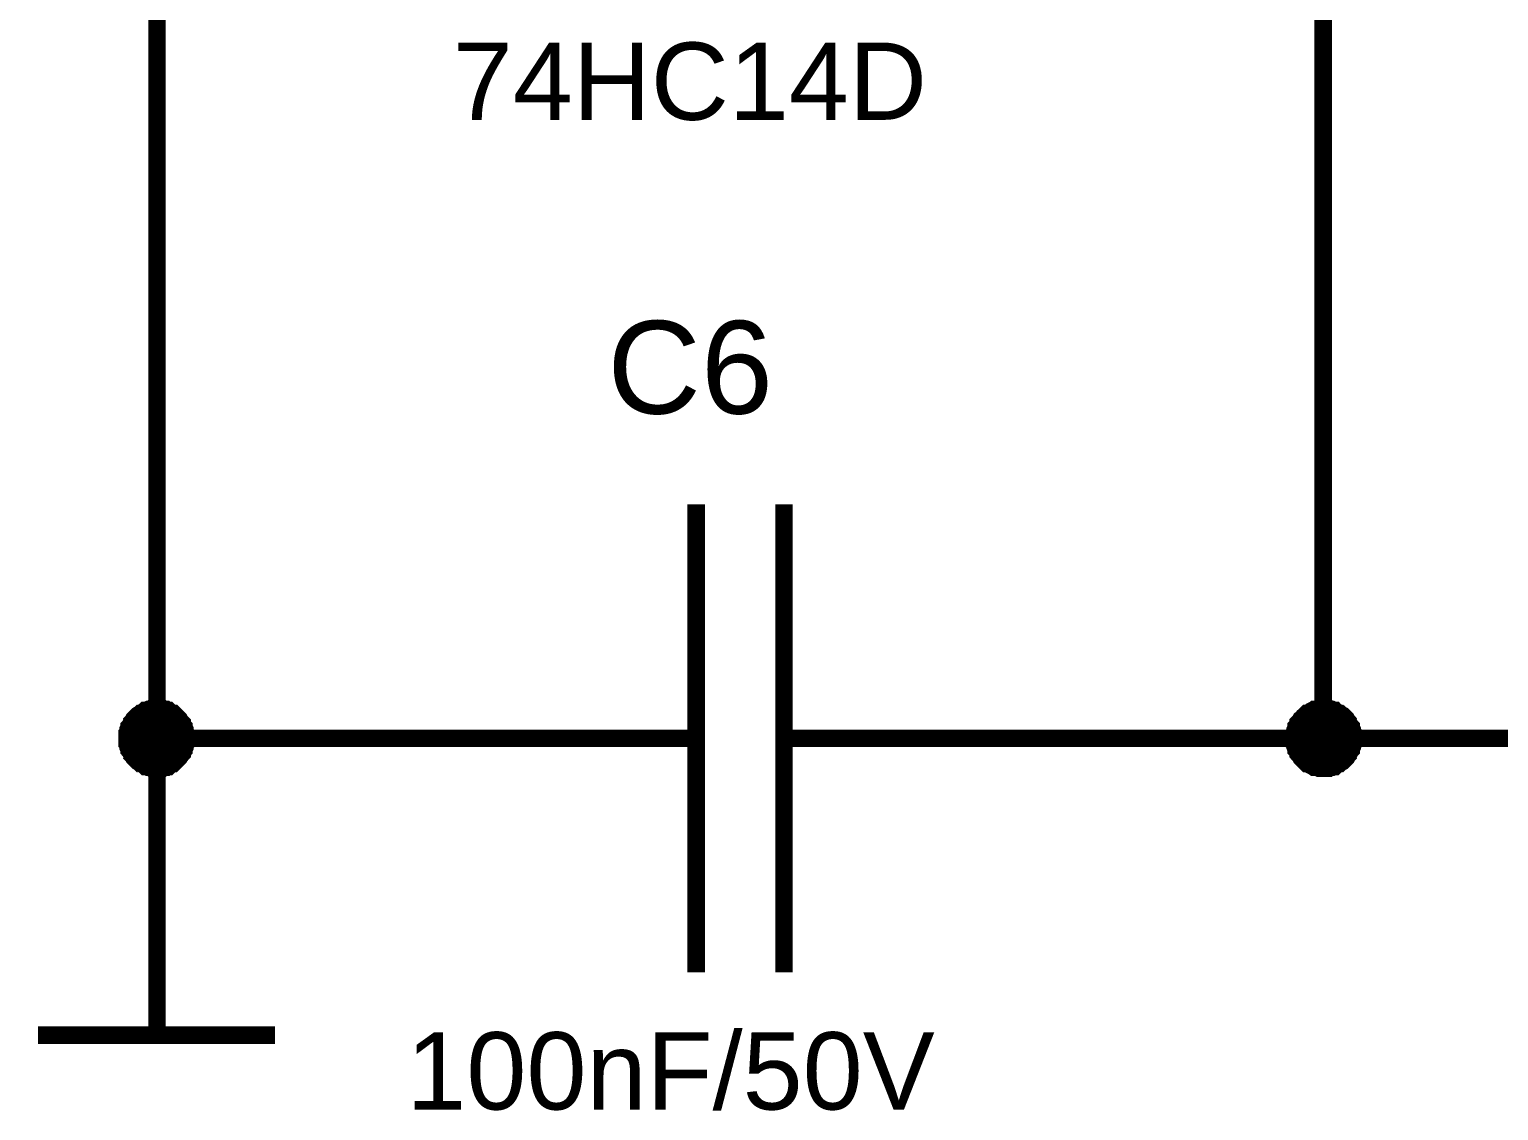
# Model space of a CAD drawing. Header units: millimetres. Extents: x -2024 to 917, y -725 to 13.
# Drawn here: x 527.37 to 552.54, y -665.17 to -646.65 of the extents above; entities that cross this region are included whole.
import ezdxf

# ---------------------------------------------------------------- set-up
doc = ezdxf.new("R2010")
doc.units = ezdxf.units.MM
doc.layers.add('Sheet', color=255, linetype='Continuous')
doc.styles.get("Standard").update_dxf_attribs({"font": 'arial.ttf'})

msp = doc.modelspace()

# ---------------------------------------------------------------- linework, layer by layer
at = {"layer": 'Sheet'}
for points, const_width in [([(532.058, -643.791), (529.559, -643.791), (529.559, -658.793), (535.799, -658.793)], 0.3), ([(547.053, -643.791), (549.536, -643.791), (549.536, -658.793), (543.296, -658.793)], 0.3), ([(538.794, -654.786), (538.794, -662.801)], 0.3), ([(540.3, -654.786), (540.3, -662.801)], 0.3), ([(529.046, -658.793), (529.046, -658.76), (529.046, -658.744), (529.046, -658.711), (529.062, -658.694), (529.062, -658.661), (529.062, -658.644), (529.079, -658.611), (529.079, -658.595), (529.095, -658.578), (529.112, -658.545), (529.128, -658.528), (529.128, -658.512), (529.145, -658.495), (529.162, -658.462), (529.178, -658.446), (529.195, -658.429), (529.211, -658.412), (529.228, -658.396), (529.261, -658.379), (529.277, -658.363), (529.294, -658.363), (529.31, -658.346), (529.344, -658.33), (529.36, -658.313), (529.377, -658.313), (529.41, -658.297), (529.426, -658.297), (529.459, -658.297), (529.476, -658.28), (529.509, -658.28), (529.526, -658.28), (529.559, -658.28)], 0.3), ([(529.046, -658.793), (529.046, -658.76), (529.046, -658.744), (529.046, -658.711), (529.062, -658.694), (529.062, -658.661), (529.062, -658.644), (529.079, -658.611), (529.079, -658.595), (529.095, -658.578), (529.112, -658.545), (529.128, -658.528), (529.128, -658.512), (529.145, -658.495), (529.162, -658.462), (529.178, -658.446), (529.195, -658.429), (529.211, -658.412), (529.228, -658.396), (529.261, -658.379), (529.277, -658.363), (529.294, -658.363), (529.31, -658.346), (529.344, -658.33), (529.36, -658.313), (529.377, -658.313), (529.41, -658.297), (529.426, -658.297), (529.459, -658.297), (529.476, -658.28), (529.509, -658.28), (529.526, -658.28), (529.559, -658.28)], 0.3), ([(529.046, -658.793), (529.046, -658.76), (529.046, -658.744), (529.046, -658.711), (529.062, -658.694), (529.062, -658.661), (529.062, -658.644), (529.079, -658.611), (529.079, -658.595), (529.095, -658.578), (529.112, -658.545), (529.128, -658.528), (529.128, -658.512), (529.145, -658.495), (529.162, -658.462), (529.178, -658.446), (529.195, -658.429), (529.211, -658.412), (529.228, -658.396), (529.261, -658.379), (529.277, -658.363), (529.294, -658.363), (529.31, -658.346), (529.344, -658.33), (529.36, -658.313), (529.377, -658.313), (529.41, -658.297), (529.426, -658.297), (529.459, -658.297), (529.476, -658.28), (529.509, -658.28), (529.526, -658.28), (529.559, -658.28)], 0.3), ([(529.046, -658.793), (529.046, -658.76), (529.046, -658.744), (529.046, -658.711), (529.062, -658.694), (529.062, -658.661), (529.062, -658.644), (529.079, -658.611), (529.079, -658.595), (529.095, -658.578), (529.112, -658.545), (529.128, -658.528), (529.128, -658.512), (529.145, -658.495), (529.162, -658.462), (529.178, -658.446), (529.195, -658.429), (529.211, -658.412), (529.228, -658.396), (529.261, -658.379), (529.277, -658.363), (529.294, -658.363), (529.31, -658.346), (529.344, -658.33), (529.36, -658.313), (529.377, -658.313), (529.41, -658.297), (529.426, -658.297), (529.459, -658.297), (529.476, -658.28), (529.509, -658.28), (529.526, -658.28), (529.559, -658.28)], 0.3), ([(529.046, -658.793), (529.046, -658.76), (529.046, -658.744), (529.046, -658.711), (529.062, -658.694), (529.062, -658.661), (529.062, -658.644), (529.079, -658.611), (529.079, -658.595), (529.095, -658.578), (529.112, -658.545), (529.128, -658.528), (529.128, -658.512), (529.145, -658.495), (529.162, -658.462), (529.178, -658.446), (529.195, -658.429), (529.211, -658.412), (529.228, -658.396), (529.261, -658.379), (529.277, -658.363), (529.294, -658.363), (529.31, -658.346), (529.344, -658.33), (529.36, -658.313), (529.377, -658.313), (529.41, -658.297), (529.426, -658.297), (529.459, -658.297), (529.476, -658.28), (529.509, -658.28), (529.526, -658.28), (529.559, -658.28)], 0.0991), ([(529.046, -658.793), (529.046, -658.76), (529.046, -658.744), (529.046, -658.711), (529.062, -658.694), (529.062, -658.661), (529.062, -658.644), (529.079, -658.611), (529.079, -658.595), (529.095, -658.578), (529.112, -658.545), (529.128, -658.528), (529.128, -658.512), (529.145, -658.495), (529.162, -658.462), (529.178, -658.446), (529.195, -658.429), (529.211, -658.412), (529.228, -658.396), (529.261, -658.379), (529.277, -658.363), (529.294, -658.363), (529.31, -658.346), (529.344, -658.33), (529.36, -658.313), (529.377, -658.313), (529.41, -658.297), (529.426, -658.297), (529.459, -658.297), (529.476, -658.28), (529.509, -658.28), (529.526, -658.28), (529.559, -658.28)], 0.0991), ([(529.046, -658.793), (529.046, -658.76), (529.046, -658.744), (529.046, -658.711), (529.062, -658.694), (529.062, -658.661), (529.062, -658.644), (529.079, -658.611), (529.079, -658.595), (529.095, -658.578), (529.112, -658.545), (529.128, -658.528), (529.128, -658.512), (529.145, -658.495), (529.162, -658.462), (529.178, -658.446), (529.195, -658.429), (529.211, -658.412), (529.228, -658.396), (529.261, -658.379), (529.277, -658.363), (529.294, -658.363), (529.31, -658.346), (529.344, -658.33), (529.36, -658.313), (529.377, -658.313), (529.41, -658.297), (529.426, -658.297), (529.459, -658.297), (529.476, -658.28), (529.509, -658.28), (529.526, -658.28), (529.559, -658.28)], 0.0991), ([(529.046, -658.793), (529.046, -658.76), (529.046, -658.744), (529.046, -658.711), (529.062, -658.694), (529.062, -658.661), (529.062, -658.644), (529.079, -658.611), (529.079, -658.595), (529.095, -658.578), (529.112, -658.545), (529.128, -658.528), (529.128, -658.512), (529.145, -658.495), (529.162, -658.462), (529.178, -658.446), (529.195, -658.429), (529.211, -658.412), (529.228, -658.396), (529.261, -658.379), (529.277, -658.363), (529.294, -658.363), (529.31, -658.346), (529.344, -658.33), (529.36, -658.313), (529.377, -658.313), (529.41, -658.297), (529.426, -658.297), (529.459, -658.297), (529.476, -658.28), (529.509, -658.28), (529.526, -658.28), (529.559, -658.28)], 0.0991), ([(529.559, -658.28), (529.559, -658.28)], 0.3), ([(529.559, -658.28), (529.592, -658.28), (529.608, -658.28), (529.642, -658.28), (529.658, -658.297), (529.691, -658.297), (529.708, -658.297), (529.724, -658.313), (529.757, -658.313), (529.774, -658.33), (529.79, -658.346), (529.824, -658.363), (529.84, -658.363), (529.857, -658.379), (529.873, -658.396), (529.89, -658.412), (529.906, -658.429), (529.923, -658.446), (529.939, -658.462), (529.956, -658.495), (529.973, -658.512), (529.989, -658.528), (529.989, -658.545), (530.006, -658.578), (530.022, -658.595), (530.022, -658.611), (530.039, -658.644), (530.039, -658.661), (530.039, -658.694), (530.055, -658.711), (530.055, -658.744), (530.055, -658.76), (530.055, -658.793)], 0.3), ([(529.559, -658.28), (529.559, -658.28)], 0.3), ([(529.559, -658.28), (529.592, -658.28), (529.608, -658.28), (529.642, -658.28), (529.658, -658.297), (529.691, -658.297), (529.708, -658.297), (529.724, -658.313), (529.757, -658.313), (529.774, -658.33), (529.79, -658.346), (529.824, -658.363), (529.84, -658.363), (529.857, -658.379), (529.873, -658.396), (529.89, -658.412), (529.906, -658.429), (529.923, -658.446), (529.939, -658.462), (529.956, -658.495), (529.973, -658.512), (529.989, -658.528), (529.989, -658.545), (530.006, -658.578), (530.022, -658.595), (530.022, -658.611), (530.039, -658.644), (530.039, -658.661), (530.039, -658.694), (530.055, -658.711), (530.055, -658.744), (530.055, -658.76), (530.055, -658.793)], 0.3), ([(529.559, -658.28), (529.559, -658.28)], 0.3), ([(529.559, -658.28), (529.592, -658.28), (529.608, -658.28), (529.642, -658.28), (529.658, -658.297), (529.691, -658.297), (529.708, -658.297), (529.724, -658.313), (529.757, -658.313), (529.774, -658.33), (529.79, -658.346), (529.824, -658.363), (529.84, -658.363), (529.857, -658.379), (529.873, -658.396), (529.89, -658.412), (529.906, -658.429), (529.923, -658.446), (529.939, -658.462), (529.956, -658.495), (529.973, -658.512), (529.989, -658.528), (529.989, -658.545), (530.006, -658.578), (530.022, -658.595), (530.022, -658.611), (530.039, -658.644), (530.039, -658.661), (530.039, -658.694), (530.055, -658.711), (530.055, -658.744), (530.055, -658.76), (530.055, -658.793)], 0.3), ([(529.559, -658.28), (529.559, -658.28)], 0.3), ([(529.559, -658.28), (529.592, -658.28), (529.608, -658.28), (529.642, -658.28), (529.658, -658.297), (529.691, -658.297), (529.708, -658.297), (529.724, -658.313), (529.757, -658.313), (529.774, -658.33), (529.79, -658.346), (529.824, -658.363), (529.84, -658.363), (529.857, -658.379), (529.873, -658.396), (529.89, -658.412), (529.906, -658.429), (529.923, -658.446), (529.939, -658.462), (529.956, -658.495), (529.973, -658.512), (529.989, -658.528), (529.989, -658.545), (530.006, -658.578), (530.022, -658.595), (530.022, -658.611), (530.039, -658.644), (530.039, -658.661), (530.039, -658.694), (530.055, -658.711), (530.055, -658.744), (530.055, -658.76), (530.055, -658.793)], 0.3), ([(529.559, -658.28), (529.559, -658.28)], 0.0991), ([(529.559, -658.28), (529.592, -658.28), (529.608, -658.28), (529.642, -658.28), (529.658, -658.297), (529.691, -658.297), (529.708, -658.297), (529.724, -658.313), (529.757, -658.313), (529.774, -658.33), (529.79, -658.346), (529.824, -658.363), (529.84, -658.363), (529.857, -658.379), (529.873, -658.396), (529.89, -658.412), (529.906, -658.429), (529.923, -658.446), (529.939, -658.462), (529.956, -658.495), (529.973, -658.512), (529.989, -658.528), (529.989, -658.545), (530.006, -658.578), (530.022, -658.595), (530.022, -658.611), (530.039, -658.644), (530.039, -658.661), (530.039, -658.694), (530.055, -658.711), (530.055, -658.744), (530.055, -658.76), (530.055, -658.793)], 0.0991), ([(529.559, -658.28), (529.559, -658.28)], 0.0991), ([(529.559, -658.28), (529.592, -658.28), (529.608, -658.28), (529.642, -658.28), (529.658, -658.297), (529.691, -658.297), (529.708, -658.297), (529.724, -658.313), (529.757, -658.313), (529.774, -658.33), (529.79, -658.346), (529.824, -658.363), (529.84, -658.363), (529.857, -658.379), (529.873, -658.396), (529.89, -658.412), (529.906, -658.429), (529.923, -658.446), (529.939, -658.462), (529.956, -658.495), (529.973, -658.512), (529.989, -658.528), (529.989, -658.545), (530.006, -658.578), (530.022, -658.595), (530.022, -658.611), (530.039, -658.644), (530.039, -658.661), (530.039, -658.694), (530.055, -658.711), (530.055, -658.744), (530.055, -658.76), (530.055, -658.793)], 0.0991), ([(529.559, -658.28), (529.559, -658.28)], 0.0991), ([(529.559, -658.28), (529.592, -658.28), (529.608, -658.28), (529.642, -658.28), (529.658, -658.297), (529.691, -658.297), (529.708, -658.297), (529.724, -658.313), (529.757, -658.313), (529.774, -658.33), (529.79, -658.346), (529.824, -658.363), (529.84, -658.363), (529.857, -658.379), (529.873, -658.396), (529.89, -658.412), (529.906, -658.429), (529.923, -658.446), (529.939, -658.462), (529.956, -658.495), (529.973, -658.512), (529.989, -658.528), (529.989, -658.545), (530.006, -658.578), (530.022, -658.595), (530.022, -658.611), (530.039, -658.644), (530.039, -658.661), (530.039, -658.694), (530.055, -658.711), (530.055, -658.744), (530.055, -658.76), (530.055, -658.793)], 0.0991), ([(529.559, -658.28), (529.559, -658.28)], 0.0991), ([(529.559, -658.28), (529.592, -658.28), (529.608, -658.28), (529.642, -658.28), (529.658, -658.297), (529.691, -658.297), (529.708, -658.297), (529.724, -658.313), (529.757, -658.313), (529.774, -658.33), (529.79, -658.346), (529.824, -658.363), (529.84, -658.363), (529.857, -658.379), (529.873, -658.396), (529.89, -658.412), (529.906, -658.429), (529.923, -658.446), (529.939, -658.462), (529.956, -658.495), (529.973, -658.512), (529.989, -658.528), (529.989, -658.545), (530.006, -658.578), (530.022, -658.595), (530.022, -658.611), (530.039, -658.644), (530.039, -658.661), (530.039, -658.694), (530.055, -658.711), (530.055, -658.744), (530.055, -658.76), (530.055, -658.793)], 0.0991), ([(549.039, -658.793), (549.039, -658.76), (549.039, -658.744), (549.039, -658.711), (549.056, -658.694), (549.056, -658.661), (549.056, -658.644), (549.072, -658.611), (549.072, -658.595), (549.089, -658.578), (549.106, -658.545), (549.106, -658.528), (549.122, -658.512), (549.139, -658.495), (549.155, -658.462), (549.172, -658.446), (549.188, -658.429), (549.205, -658.412), (549.221, -658.396), (549.238, -658.379), (549.255, -658.363), (549.288, -658.363), (549.304, -658.346), (549.321, -658.33), (549.354, -658.313), (549.37, -658.313), (549.387, -658.297), (549.42, -658.297), (549.437, -658.297), (549.47, -658.28), (549.486, -658.28), (549.519, -658.28), (549.536, -658.28)], 0.3), ([(549.039, -658.793), (549.039, -658.76), (549.039, -658.744), (549.039, -658.711), (549.056, -658.694), (549.056, -658.661), (549.056, -658.644), (549.072, -658.611), (549.072, -658.595), (549.089, -658.578), (549.106, -658.545), (549.106, -658.528), (549.122, -658.512), (549.139, -658.495), (549.155, -658.462), (549.172, -658.446), (549.188, -658.429), (549.205, -658.412), (549.221, -658.396), (549.238, -658.379), (549.255, -658.363), (549.288, -658.363), (549.304, -658.346), (549.321, -658.33), (549.354, -658.313), (549.37, -658.313), (549.387, -658.297), (549.42, -658.297), (549.437, -658.297), (549.47, -658.28), (549.486, -658.28), (549.519, -658.28), (549.536, -658.28)], 0.3), ([(549.039, -658.793), (549.039, -658.76), (549.039, -658.744), (549.039, -658.711), (549.056, -658.694), (549.056, -658.661), (549.056, -658.644), (549.072, -658.611), (549.072, -658.595), (549.089, -658.578), (549.106, -658.545), (549.106, -658.528), (549.122, -658.512), (549.139, -658.495), (549.155, -658.462), (549.172, -658.446), (549.188, -658.429), (549.205, -658.412), (549.221, -658.396), (549.238, -658.379), (549.255, -658.363), (549.288, -658.363), (549.304, -658.346), (549.321, -658.33), (549.354, -658.313), (549.37, -658.313), (549.387, -658.297), (549.42, -658.297), (549.437, -658.297), (549.47, -658.28), (549.486, -658.28), (549.519, -658.28), (549.536, -658.28)], 0.3), ([(549.039, -658.793), (549.039, -658.76), (549.039, -658.744), (549.039, -658.711), (549.056, -658.694), (549.056, -658.661), (549.056, -658.644), (549.072, -658.611), (549.072, -658.595), (549.089, -658.578), (549.106, -658.545), (549.106, -658.528), (549.122, -658.512), (549.139, -658.495), (549.155, -658.462), (549.172, -658.446), (549.188, -658.429), (549.205, -658.412), (549.221, -658.396), (549.238, -658.379), (549.255, -658.363), (549.288, -658.363), (549.304, -658.346), (549.321, -658.33), (549.354, -658.313), (549.37, -658.313), (549.387, -658.297), (549.42, -658.297), (549.437, -658.297), (549.47, -658.28), (549.486, -658.28), (549.519, -658.28), (549.536, -658.28)], 0.3), ([(549.039, -658.793), (549.039, -658.76), (549.039, -658.744), (549.039, -658.711), (549.056, -658.694), (549.056, -658.661), (549.056, -658.644), (549.072, -658.611), (549.072, -658.595), (549.089, -658.578), (549.106, -658.545), (549.106, -658.528), (549.122, -658.512), (549.139, -658.495), (549.155, -658.462), (549.172, -658.446), (549.188, -658.429), (549.205, -658.412), (549.221, -658.396), (549.238, -658.379), (549.255, -658.363), (549.288, -658.363), (549.304, -658.346), (549.321, -658.33), (549.354, -658.313), (549.37, -658.313), (549.387, -658.297), (549.42, -658.297), (549.437, -658.297), (549.47, -658.28), (549.486, -658.28), (549.519, -658.28), (549.536, -658.28)], 0.0991), ([(549.039, -658.793), (549.039, -658.76), (549.039, -658.744), (549.039, -658.711), (549.056, -658.694), (549.056, -658.661), (549.056, -658.644), (549.072, -658.611), (549.072, -658.595), (549.089, -658.578), (549.106, -658.545), (549.106, -658.528), (549.122, -658.512), (549.139, -658.495), (549.155, -658.462), (549.172, -658.446), (549.188, -658.429), (549.205, -658.412), (549.221, -658.396), (549.238, -658.379), (549.255, -658.363), (549.288, -658.363), (549.304, -658.346), (549.321, -658.33), (549.354, -658.313), (549.37, -658.313), (549.387, -658.297), (549.42, -658.297), (549.437, -658.297), (549.47, -658.28), (549.486, -658.28), (549.519, -658.28), (549.536, -658.28)], 0.0991), ([(549.039, -658.793), (549.039, -658.76), (549.039, -658.744), (549.039, -658.711), (549.056, -658.694), (549.056, -658.661), (549.056, -658.644), (549.072, -658.611), (549.072, -658.595), (549.089, -658.578), (549.106, -658.545), (549.106, -658.528), (549.122, -658.512), (549.139, -658.495), (549.155, -658.462), (549.172, -658.446), (549.188, -658.429), (549.205, -658.412), (549.221, -658.396), (549.238, -658.379), (549.255, -658.363), (549.288, -658.363), (549.304, -658.346), (549.321, -658.33), (549.354, -658.313), (549.37, -658.313), (549.387, -658.297), (549.42, -658.297), (549.437, -658.297), (549.47, -658.28), (549.486, -658.28), (549.519, -658.28), (549.536, -658.28)], 0.0991), ([(549.039, -658.793), (549.039, -658.76), (549.039, -658.744), (549.039, -658.711), (549.056, -658.694), (549.056, -658.661), (549.056, -658.644), (549.072, -658.611), (549.072, -658.595), (549.089, -658.578), (549.106, -658.545), (549.106, -658.528), (549.122, -658.512), (549.139, -658.495), (549.155, -658.462), (549.172, -658.446), (549.188, -658.429), (549.205, -658.412), (549.221, -658.396), (549.238, -658.379), (549.255, -658.363), (549.288, -658.363), (549.304, -658.346), (549.321, -658.33), (549.354, -658.313), (549.37, -658.313), (549.387, -658.297), (549.42, -658.297), (549.437, -658.297), (549.47, -658.28), (549.486, -658.28), (549.519, -658.28), (549.536, -658.28)], 0.0991), ([(549.536, -658.28), (549.536, -658.28)], 0.3), ([(549.536, -658.28), (549.569, -658.28), (549.586, -658.28), (549.619, -658.28), (549.635, -658.297), (549.668, -658.297), (549.685, -658.297), (549.718, -658.313), (549.735, -658.313), (549.751, -658.33), (549.784, -658.346), (549.801, -658.363), (549.817, -658.363), (549.834, -658.379), (549.867, -658.396), (549.883, -658.412), (549.9, -658.429), (549.917, -658.446), (549.933, -658.462), (549.95, -658.495), (549.966, -658.512), (549.966, -658.528), (549.983, -658.545), (549.999, -658.578), (550.016, -658.595), (550.016, -658.611), (550.032, -658.644), (550.032, -658.661), (550.032, -658.694), (550.049, -658.711), (550.049, -658.744), (550.049, -658.76), (550.049, -658.793)], 0.3), ([(549.536, -658.28), (549.536, -658.28)], 0.3), ([(549.536, -658.28), (549.569, -658.28), (549.586, -658.28), (549.619, -658.28), (549.635, -658.297), (549.668, -658.297), (549.685, -658.297), (549.718, -658.313), (549.735, -658.313), (549.751, -658.33), (549.784, -658.346), (549.801, -658.363), (549.817, -658.363), (549.834, -658.379), (549.867, -658.396), (549.883, -658.412), (549.9, -658.429), (549.917, -658.446), (549.933, -658.462), (549.95, -658.495), (549.966, -658.512), (549.966, -658.528), (549.983, -658.545), (549.999, -658.578), (550.016, -658.595), (550.016, -658.611), (550.032, -658.644), (550.032, -658.661), (550.032, -658.694), (550.049, -658.711), (550.049, -658.744), (550.049, -658.76), (550.049, -658.793)], 0.3), ([(549.536, -658.28), (549.536, -658.28)], 0.3), ([(549.536, -658.28), (549.569, -658.28), (549.586, -658.28), (549.619, -658.28), (549.635, -658.297), (549.668, -658.297), (549.685, -658.297), (549.718, -658.313), (549.735, -658.313), (549.751, -658.33), (549.784, -658.346), (549.801, -658.363), (549.817, -658.363), (549.834, -658.379), (549.867, -658.396), (549.883, -658.412), (549.9, -658.429), (549.917, -658.446), (549.933, -658.462), (549.95, -658.495), (549.966, -658.512), (549.966, -658.528), (549.983, -658.545), (549.999, -658.578), (550.016, -658.595), (550.016, -658.611), (550.032, -658.644), (550.032, -658.661), (550.032, -658.694), (550.049, -658.711), (550.049, -658.744), (550.049, -658.76), (550.049, -658.793)], 0.3), ([(549.536, -658.28), (549.536, -658.28)], 0.3), ([(549.536, -658.28), (549.569, -658.28), (549.586, -658.28), (549.619, -658.28), (549.635, -658.297), (549.668, -658.297), (549.685, -658.297), (549.718, -658.313), (549.735, -658.313), (549.751, -658.33), (549.784, -658.346), (549.801, -658.363), (549.817, -658.363), (549.834, -658.379), (549.867, -658.396), (549.883, -658.412), (549.9, -658.429), (549.917, -658.446), (549.933, -658.462), (549.95, -658.495), (549.966, -658.512), (549.966, -658.528), (549.983, -658.545), (549.999, -658.578), (550.016, -658.595), (550.016, -658.611), (550.032, -658.644), (550.032, -658.661), (550.032, -658.694), (550.049, -658.711), (550.049, -658.744), (550.049, -658.76), (550.049, -658.793)], 0.3), ([(549.536, -658.28), (549.536, -658.28)], 0.0991), ([(549.536, -658.28), (549.569, -658.28), (549.586, -658.28), (549.619, -658.28), (549.635, -658.297), (549.668, -658.297), (549.685, -658.297), (549.718, -658.313), (549.735, -658.313), (549.751, -658.33), (549.784, -658.346), (549.801, -658.363), (549.817, -658.363), (549.834, -658.379), (549.867, -658.396), (549.883, -658.412), (549.9, -658.429), (549.917, -658.446), (549.933, -658.462), (549.95, -658.495), (549.966, -658.512), (549.966, -658.528), (549.983, -658.545), (549.999, -658.578), (550.016, -658.595), (550.016, -658.611), (550.032, -658.644), (550.032, -658.661), (550.032, -658.694), (550.049, -658.711), (550.049, -658.744), (550.049, -658.76), (550.049, -658.793)], 0.0991), ([(549.536, -658.28), (549.536, -658.28)], 0.0991), ([(549.536, -658.28), (549.569, -658.28), (549.586, -658.28), (549.619, -658.28), (549.635, -658.297), (549.668, -658.297), (549.685, -658.297), (549.718, -658.313), (549.735, -658.313), (549.751, -658.33), (549.784, -658.346), (549.801, -658.363), (549.817, -658.363), (549.834, -658.379), (549.867, -658.396), (549.883, -658.412), (549.9, -658.429), (549.917, -658.446), (549.933, -658.462), (549.95, -658.495), (549.966, -658.512), (549.966, -658.528), (549.983, -658.545), (549.999, -658.578), (550.016, -658.595), (550.016, -658.611), (550.032, -658.644), (550.032, -658.661), (550.032, -658.694), (550.049, -658.711), (550.049, -658.744), (550.049, -658.76), (550.049, -658.793)], 0.0991), ([(549.536, -658.28), (549.536, -658.28)], 0.0991), ([(549.536, -658.28), (549.569, -658.28), (549.586, -658.28), (549.619, -658.28), (549.635, -658.297), (549.668, -658.297), (549.685, -658.297), (549.718, -658.313), (549.735, -658.313), (549.751, -658.33), (549.784, -658.346), (549.801, -658.363), (549.817, -658.363), (549.834, -658.379), (549.867, -658.396), (549.883, -658.412), (549.9, -658.429), (549.917, -658.446), (549.933, -658.462), (549.95, -658.495), (549.966, -658.512), (549.966, -658.528), (549.983, -658.545), (549.999, -658.578), (550.016, -658.595), (550.016, -658.611), (550.032, -658.644), (550.032, -658.661), (550.032, -658.694), (550.049, -658.711), (550.049, -658.744), (550.049, -658.76), (550.049, -658.793)], 0.0991), ([(549.536, -658.28), (549.536, -658.28)], 0.0991), ([(549.536, -658.28), (549.569, -658.28), (549.586, -658.28), (549.619, -658.28), (549.635, -658.297), (549.668, -658.297), (549.685, -658.297), (549.718, -658.313), (549.735, -658.313), (549.751, -658.33), (549.784, -658.346), (549.801, -658.363), (549.817, -658.363), (549.834, -658.379), (549.867, -658.396), (549.883, -658.412), (549.9, -658.429), (549.917, -658.446), (549.933, -658.462), (549.95, -658.495), (549.966, -658.512), (549.966, -658.528), (549.983, -658.545), (549.999, -658.578), (550.016, -658.595), (550.016, -658.611), (550.032, -658.644), (550.032, -658.661), (550.032, -658.694), (550.049, -658.711), (550.049, -658.744), (550.049, -658.76), (550.049, -658.793)], 0.0991), ([(529.559, -659.307), (529.526, -659.307), (529.509, -659.307), (529.476, -659.307), (529.459, -659.29), (529.426, -659.29), (529.41, -659.29), (529.377, -659.274), (529.36, -659.274), (529.344, -659.257), (529.31, -659.24), (529.294, -659.224), (529.277, -659.224), (529.261, -659.207), (529.228, -659.191), (529.211, -659.174), (529.195, -659.158), (529.178, -659.141), (529.162, -659.125), (529.145, -659.091), (529.128, -659.075), (529.128, -659.058), (529.112, -659.042), (529.095, -659.009), (529.079, -658.992), (529.079, -658.975), (529.062, -658.942), (529.062, -658.926), (529.062, -658.893), (529.046, -658.876), (529.046, -658.843), (529.046, -658.826), (529.046, -658.793)], 0.3), ([(529.046, -658.793), (529.046, -658.793)], 0.3), ([(529.559, -659.307), (529.526, -659.307), (529.509, -659.307), (529.476, -659.307), (529.459, -659.29), (529.426, -659.29), (529.41, -659.29), (529.377, -659.274), (529.36, -659.274), (529.344, -659.257), (529.31, -659.24), (529.294, -659.224), (529.277, -659.224), (529.261, -659.207), (529.228, -659.191), (529.211, -659.174), (529.195, -659.158), (529.178, -659.141), (529.162, -659.125), (529.145, -659.091), (529.128, -659.075), (529.128, -659.058), (529.112, -659.042), (529.095, -659.009), (529.079, -658.992), (529.079, -658.975), (529.062, -658.942), (529.062, -658.926), (529.062, -658.893), (529.046, -658.876), (529.046, -658.843), (529.046, -658.826), (529.046, -658.793)], 0.3), ([(529.046, -658.793), (529.046, -658.793)], 0.3), ([(529.559, -659.307), (529.526, -659.307), (529.509, -659.307), (529.476, -659.307), (529.459, -659.29), (529.426, -659.29), (529.41, -659.29), (529.377, -659.274), (529.36, -659.274), (529.344, -659.257), (529.31, -659.24), (529.294, -659.224), (529.277, -659.224), (529.261, -659.207), (529.228, -659.191), (529.211, -659.174), (529.195, -659.158), (529.178, -659.141), (529.162, -659.125), (529.145, -659.091), (529.128, -659.075), (529.128, -659.058), (529.112, -659.042), (529.095, -659.009), (529.079, -658.992), (529.079, -658.975), (529.062, -658.942), (529.062, -658.926), (529.062, -658.893), (529.046, -658.876), (529.046, -658.843), (529.046, -658.826), (529.046, -658.793)], 0.3), ([(529.046, -658.793), (529.046, -658.793)], 0.3), ([(529.559, -659.307), (529.526, -659.307), (529.509, -659.307), (529.476, -659.307), (529.459, -659.29), (529.426, -659.29), (529.41, -659.29), (529.377, -659.274), (529.36, -659.274), (529.344, -659.257), (529.31, -659.24), (529.294, -659.224), (529.277, -659.224), (529.261, -659.207), (529.228, -659.191), (529.211, -659.174), (529.195, -659.158), (529.178, -659.141), (529.162, -659.125), (529.145, -659.091), (529.128, -659.075), (529.128, -659.058), (529.112, -659.042), (529.095, -659.009), (529.079, -658.992), (529.079, -658.975), (529.062, -658.942), (529.062, -658.926), (529.062, -658.893), (529.046, -658.876), (529.046, -658.843), (529.046, -658.826), (529.046, -658.793)], 0.3), ([(529.046, -658.793), (529.046, -658.793)], 0.3), ([(529.559, -659.307), (529.526, -659.307), (529.509, -659.307), (529.476, -659.307), (529.459, -659.29), (529.426, -659.29), (529.41, -659.29), (529.377, -659.274), (529.36, -659.274), (529.344, -659.257), (529.31, -659.24), (529.294, -659.224), (529.277, -659.224), (529.261, -659.207), (529.228, -659.191), (529.211, -659.174), (529.195, -659.158), (529.178, -659.141), (529.162, -659.125), (529.145, -659.091), (529.128, -659.075), (529.128, -659.058), (529.112, -659.042), (529.095, -659.009), (529.079, -658.992), (529.079, -658.975), (529.062, -658.942), (529.062, -658.926), (529.062, -658.893), (529.046, -658.876), (529.046, -658.843), (529.046, -658.826), (529.046, -658.793)], 0.0991), ([(529.046, -658.793), (529.046, -658.793)], 0.0991), ([(529.559, -659.307), (529.526, -659.307), (529.509, -659.307), (529.476, -659.307), (529.459, -659.29), (529.426, -659.29), (529.41, -659.29), (529.377, -659.274), (529.36, -659.274), (529.344, -659.257), (529.31, -659.24), (529.294, -659.224), (529.277, -659.224), (529.261, -659.207), (529.228, -659.191), (529.211, -659.174), (529.195, -659.158), (529.178, -659.141), (529.162, -659.125), (529.145, -659.091), (529.128, -659.075), (529.128, -659.058), (529.112, -659.042), (529.095, -659.009), (529.079, -658.992), (529.079, -658.975), (529.062, -658.942), (529.062, -658.926), (529.062, -658.893), (529.046, -658.876), (529.046, -658.843), (529.046, -658.826), (529.046, -658.793)], 0.0991), ([(529.046, -658.793), (529.046, -658.793)], 0.0991), ([(529.559, -659.307), (529.526, -659.307), (529.509, -659.307), (529.476, -659.307), (529.459, -659.29), (529.426, -659.29), (529.41, -659.29), (529.377, -659.274), (529.36, -659.274), (529.344, -659.257), (529.31, -659.24), (529.294, -659.224), (529.277, -659.224), (529.261, -659.207), (529.228, -659.191), (529.211, -659.174), (529.195, -659.158), (529.178, -659.141), (529.162, -659.125), (529.145, -659.091), (529.128, -659.075), (529.128, -659.058), (529.112, -659.042), (529.095, -659.009), (529.079, -658.992), (529.079, -658.975), (529.062, -658.942), (529.062, -658.926), (529.062, -658.893), (529.046, -658.876), (529.046, -658.843), (529.046, -658.826), (529.046, -658.793)], 0.0991), ([(529.046, -658.793), (529.046, -658.793)], 0.0991), ([(529.559, -659.307), (529.526, -659.307), (529.509, -659.307), (529.476, -659.307), (529.459, -659.29), (529.426, -659.29), (529.41, -659.29), (529.377, -659.274), (529.36, -659.274), (529.344, -659.257), (529.31, -659.24), (529.294, -659.224), (529.277, -659.224), (529.261, -659.207), (529.228, -659.191), (529.211, -659.174), (529.195, -659.158), (529.178, -659.141), (529.162, -659.125), (529.145, -659.091), (529.128, -659.075), (529.128, -659.058), (529.112, -659.042), (529.095, -659.009), (529.079, -658.992), (529.079, -658.975), (529.062, -658.942), (529.062, -658.926), (529.062, -658.893), (529.046, -658.876), (529.046, -658.843), (529.046, -658.826), (529.046, -658.793)], 0.0991), ([(529.046, -658.793), (529.046, -658.793)], 0.0991), ([(529.559, -658.793), (529.559, -663.877)], 0.3), ([(530.055, -658.793), (530.055, -658.826), (530.055, -658.843), (530.055, -658.876), (530.039, -658.893), (530.039, -658.926), (530.039, -658.942), (530.022, -658.975), (530.022, -658.992), (530.006, -659.009), (529.989, -659.042), (529.989, -659.058), (529.973, -659.075), (529.956, -659.091), (529.939, -659.125), (529.923, -659.141), (529.906, -659.158), (529.89, -659.174), (529.873, -659.191), (529.857, -659.207), (529.84, -659.224), (529.824, -659.224), (529.79, -659.24), (529.774, -659.257), (529.757, -659.274), (529.724, -659.274), (529.708, -659.29), (529.691, -659.29), (529.658, -659.29), (529.642, -659.307), (529.608, -659.307), (529.592, -659.307), (529.559, -659.307)], 0.3), ([(530.055, -658.793), (530.055, -658.826), (530.055, -658.843), (530.055, -658.876), (530.039, -658.893), (530.039, -658.926), (530.039, -658.942), (530.022, -658.975), (530.022, -658.992), (530.006, -659.009), (529.989, -659.042), (529.989, -659.058), (529.973, -659.075), (529.956, -659.091), (529.939, -659.125), (529.923, -659.141), (529.906, -659.158), (529.89, -659.174), (529.873, -659.191), (529.857, -659.207), (529.84, -659.224), (529.824, -659.224), (529.79, -659.24), (529.774, -659.257), (529.757, -659.274), (529.724, -659.274), (529.708, -659.29), (529.691, -659.29), (529.658, -659.29), (529.642, -659.307), (529.608, -659.307), (529.592, -659.307), (529.559, -659.307)], 0.3), ([(530.055, -658.793), (530.055, -658.826), (530.055, -658.843), (530.055, -658.876), (530.039, -658.893), (530.039, -658.926), (530.039, -658.942), (530.022, -658.975), (530.022, -658.992), (530.006, -659.009), (529.989, -659.042), (529.989, -659.058), (529.973, -659.075), (529.956, -659.091), (529.939, -659.125), (529.923, -659.141), (529.906, -659.158), (529.89, -659.174), (529.873, -659.191), (529.857, -659.207), (529.84, -659.224), (529.824, -659.224), (529.79, -659.24), (529.774, -659.257), (529.757, -659.274), (529.724, -659.274), (529.708, -659.29), (529.691, -659.29), (529.658, -659.29), (529.642, -659.307), (529.608, -659.307), (529.592, -659.307), (529.559, -659.307)], 0.3), ([(530.055, -658.793), (530.055, -658.826), (530.055, -658.843), (530.055, -658.876), (530.039, -658.893), (530.039, -658.926), (530.039, -658.942), (530.022, -658.975), (530.022, -658.992), (530.006, -659.009), (529.989, -659.042), (529.989, -659.058), (529.973, -659.075), (529.956, -659.091), (529.939, -659.125), (529.923, -659.141), (529.906, -659.158), (529.89, -659.174), (529.873, -659.191), (529.857, -659.207), (529.84, -659.224), (529.824, -659.224), (529.79, -659.24), (529.774, -659.257), (529.757, -659.274), (529.724, -659.274), (529.708, -659.29), (529.691, -659.29), (529.658, -659.29), (529.642, -659.307), (529.608, -659.307), (529.592, -659.307), (529.559, -659.307)], 0.3), ([(530.055, -658.793), (530.055, -658.826), (530.055, -658.843), (530.055, -658.876), (530.039, -658.893), (530.039, -658.926), (530.039, -658.942), (530.022, -658.975), (530.022, -658.992), (530.006, -659.009), (529.989, -659.042), (529.989, -659.058), (529.973, -659.075), (529.956, -659.091), (529.939, -659.125), (529.923, -659.141), (529.906, -659.158), (529.89, -659.174), (529.873, -659.191), (529.857, -659.207), (529.84, -659.224), (529.824, -659.224), (529.79, -659.24), (529.774, -659.257), (529.757, -659.274), (529.724, -659.274), (529.708, -659.29), (529.691, -659.29), (529.658, -659.29), (529.642, -659.307), (529.608, -659.307), (529.592, -659.307), (529.559, -659.307)], 0.0991), ([(530.055, -658.793), (530.055, -658.826), (530.055, -658.843), (530.055, -658.876), (530.039, -658.893), (530.039, -658.926), (530.039, -658.942), (530.022, -658.975), (530.022, -658.992), (530.006, -659.009), (529.989, -659.042), (529.989, -659.058), (529.973, -659.075), (529.956, -659.091), (529.939, -659.125), (529.923, -659.141), (529.906, -659.158), (529.89, -659.174), (529.873, -659.191), (529.857, -659.207), (529.84, -659.224), (529.824, -659.224), (529.79, -659.24), (529.774, -659.257), (529.757, -659.274), (529.724, -659.274), (529.708, -659.29), (529.691, -659.29), (529.658, -659.29), (529.642, -659.307), (529.608, -659.307), (529.592, -659.307), (529.559, -659.307)], 0.0991), ([(530.055, -658.793), (530.055, -658.826), (530.055, -658.843), (530.055, -658.876), (530.039, -658.893), (530.039, -658.926), (530.039, -658.942), (530.022, -658.975), (530.022, -658.992), (530.006, -659.009), (529.989, -659.042), (529.989, -659.058), (529.973, -659.075), (529.956, -659.091), (529.939, -659.125), (529.923, -659.141), (529.906, -659.158), (529.89, -659.174), (529.873, -659.191), (529.857, -659.207), (529.84, -659.224), (529.824, -659.224), (529.79, -659.24), (529.774, -659.257), (529.757, -659.274), (529.724, -659.274), (529.708, -659.29), (529.691, -659.29), (529.658, -659.29), (529.642, -659.307), (529.608, -659.307), (529.592, -659.307), (529.559, -659.307)], 0.0991), ([(530.055, -658.793), (530.055, -658.826), (530.055, -658.843), (530.055, -658.876), (530.039, -658.893), (530.039, -658.926), (530.039, -658.942), (530.022, -658.975), (530.022, -658.992), (530.006, -659.009), (529.989, -659.042), (529.989, -659.058), (529.973, -659.075), (529.956, -659.091), (529.939, -659.125), (529.923, -659.141), (529.906, -659.158), (529.89, -659.174), (529.873, -659.191), (529.857, -659.207), (529.84, -659.224), (529.824, -659.224), (529.79, -659.24), (529.774, -659.257), (529.757, -659.274), (529.724, -659.274), (529.708, -659.29), (529.691, -659.29), (529.658, -659.29), (529.642, -659.307), (529.608, -659.307), (529.592, -659.307), (529.559, -659.307)], 0.0991), ([(530.055, -658.793), (530.055, -658.793), (530.055, -658.793), (530.055, -658.793), (530.055, -658.793), (530.055, -658.793), (530.055, -658.793), (530.055, -658.793), (530.055, -658.793), (530.055, -658.793), (530.055, -658.793), (530.055, -658.793), (530.055, -658.793), (530.055, -658.793), (530.055, -658.793), (530.055, -658.793), (530.055, -658.793), (530.055, -658.793), (530.055, -658.793), (530.055, -658.793), (530.055, -658.793), (530.055, -658.793), (530.055, -658.793), (530.055, -658.793), (530.055, -658.793), (530.055, -658.793), (530.055, -658.793), (530.055, -658.793), (530.055, -658.793), (530.055, -658.793), (530.055, -658.793), (530.055, -658.793), (530.055, -658.793)], 0.3), ([(530.055, -658.793), (530.055, -658.793)], 0.3), ([(530.055, -658.793), (530.055, -658.793), (530.055, -658.793), (530.055, -658.793), (530.055, -658.793), (530.055, -658.793), (530.055, -658.793), (530.055, -658.793), (530.055, -658.793), (530.055, -658.793), (530.055, -658.793), (530.055, -658.793), (530.055, -658.793), (530.055, -658.793), (530.055, -658.793), (530.055, -658.793), (530.055, -658.793), (530.055, -658.793), (530.055, -658.793), (530.055, -658.793), (530.055, -658.793), (530.055, -658.793), (530.055, -658.793), (530.055, -658.793), (530.055, -658.793), (530.055, -658.793), (530.055, -658.793), (530.055, -658.793), (530.055, -658.793), (530.055, -658.793), (530.055, -658.793), (530.055, -658.793), (530.055, -658.793)], 0.3), ([(530.055, -658.793), (530.055, -658.793)], 0.3), ([(530.055, -658.793), (530.055, -658.793), (530.055, -658.793), (530.055, -658.793), (530.055, -658.793), (530.055, -658.793), (530.055, -658.793), (530.055, -658.793), (530.055, -658.793), (530.055, -658.793), (530.055, -658.793), (530.055, -658.793), (530.055, -658.793), (530.055, -658.793), (530.055, -658.793), (530.055, -658.793), (530.055, -658.793), (530.055, -658.793), (530.055, -658.793), (530.055, -658.793), (530.055, -658.793), (530.055, -658.793), (530.055, -658.793), (530.055, -658.793), (530.055, -658.793), (530.055, -658.793), (530.055, -658.793), (530.055, -658.793), (530.055, -658.793), (530.055, -658.793), (530.055, -658.793), (530.055, -658.793), (530.055, -658.793)], 0.3), ([(530.055, -658.793), (530.055, -658.793)], 0.3), ([(530.055, -658.793), (530.055, -658.793), (530.055, -658.793), (530.055, -658.793), (530.055, -658.793), (530.055, -658.793), (530.055, -658.793), (530.055, -658.793), (530.055, -658.793), (530.055, -658.793), (530.055, -658.793), (530.055, -658.793), (530.055, -658.793), (530.055, -658.793), (530.055, -658.793), (530.055, -658.793), (530.055, -658.793), (530.055, -658.793), (530.055, -658.793), (530.055, -658.793), (530.055, -658.793), (530.055, -658.793), (530.055, -658.793), (530.055, -658.793), (530.055, -658.793), (530.055, -658.793), (530.055, -658.793), (530.055, -658.793), (530.055, -658.793), (530.055, -658.793), (530.055, -658.793), (530.055, -658.793), (530.055, -658.793)], 0.3), ([(530.055, -658.793), (530.055, -658.793)], 0.3), ([(530.055, -658.793), (530.055, -658.793), (530.055, -658.793), (530.055, -658.793), (530.055, -658.793), (530.055, -658.793), (530.055, -658.793), (530.055, -658.793), (530.055, -658.793), (530.055, -658.793), (530.055, -658.793), (530.055, -658.793), (530.055, -658.793), (530.055, -658.793), (530.055, -658.793), (530.055, -658.793), (530.055, -658.793), (530.055, -658.793), (530.055, -658.793), (530.055, -658.793), (530.055, -658.793), (530.055, -658.793), (530.055, -658.793), (530.055, -658.793), (530.055, -658.793), (530.055, -658.793), (530.055, -658.793), (530.055, -658.793), (530.055, -658.793), (530.055, -658.793), (530.055, -658.793), (530.055, -658.793), (530.055, -658.793)], 0.0991), ([(530.055, -658.793), (530.055, -658.793)], 0.0991), ([(530.055, -658.793), (530.055, -658.793), (530.055, -658.793), (530.055, -658.793), (530.055, -658.793), (530.055, -658.793), (530.055, -658.793), (530.055, -658.793), (530.055, -658.793), (530.055, -658.793), (530.055, -658.793), (530.055, -658.793), (530.055, -658.793), (530.055, -658.793), (530.055, -658.793), (530.055, -658.793), (530.055, -658.793), (530.055, -658.793), (530.055, -658.793), (530.055, -658.793), (530.055, -658.793), (530.055, -658.793), (530.055, -658.793), (530.055, -658.793), (530.055, -658.793), (530.055, -658.793), (530.055, -658.793), (530.055, -658.793), (530.055, -658.793), (530.055, -658.793), (530.055, -658.793), (530.055, -658.793), (530.055, -658.793)], 0.0991), ([(530.055, -658.793), (530.055, -658.793)], 0.0991), ([(530.055, -658.793), (530.055, -658.793), (530.055, -658.793), (530.055, -658.793), (530.055, -658.793), (530.055, -658.793), (530.055, -658.793), (530.055, -658.793), (530.055, -658.793), (530.055, -658.793), (530.055, -658.793), (530.055, -658.793), (530.055, -658.793), (530.055, -658.793), (530.055, -658.793), (530.055, -658.793), (530.055, -658.793), (530.055, -658.793), (530.055, -658.793), (530.055, -658.793), (530.055, -658.793), (530.055, -658.793), (530.055, -658.793), (530.055, -658.793), (530.055, -658.793), (530.055, -658.793), (530.055, -658.793), (530.055, -658.793), (530.055, -658.793), (530.055, -658.793), (530.055, -658.793), (530.055, -658.793), (530.055, -658.793)], 0.0991), ([(530.055, -658.793), (530.055, -658.793)], 0.0991), ([(530.055, -658.793), (530.055, -658.793), (530.055, -658.793), (530.055, -658.793), (530.055, -658.793), (530.055, -658.793), (530.055, -658.793), (530.055, -658.793), (530.055, -658.793), (530.055, -658.793), (530.055, -658.793), (530.055, -658.793), (530.055, -658.793), (530.055, -658.793), (530.055, -658.793), (530.055, -658.793), (530.055, -658.793), (530.055, -658.793), (530.055, -658.793), (530.055, -658.793), (530.055, -658.793), (530.055, -658.793), (530.055, -658.793), (530.055, -658.793), (530.055, -658.793), (530.055, -658.793), (530.055, -658.793), (530.055, -658.793), (530.055, -658.793), (530.055, -658.793), (530.055, -658.793), (530.055, -658.793), (530.055, -658.793)], 0.0991), ([(530.055, -658.793), (530.055, -658.793)], 0.0991), ([(538.794, -658.793), (535.799, -658.793)], 0.3), ([(540.3, -658.793), (543.296, -658.793)], 0.3), ([(549.536, -659.307), (549.519, -659.307), (549.486, -659.307), (549.47, -659.307), (549.437, -659.29), (549.42, -659.29), (549.387, -659.29), (549.37, -659.274), (549.354, -659.274), (549.321, -659.257), (549.304, -659.24), (549.288, -659.224), (549.255, -659.224), (549.238, -659.207), (549.221, -659.191), (549.205, -659.174), (549.188, -659.158), (549.172, -659.141), (549.155, -659.125), (549.139, -659.091), (549.122, -659.075), (549.106, -659.058), (549.106, -659.042), (549.089, -659.009), (549.072, -658.992), (549.072, -658.975), (549.056, -658.942), (549.056, -658.926), (549.056, -658.893), (549.039, -658.876), (549.039, -658.843), (549.039, -658.826), (549.039, -658.793)], 0.3), ([(549.039, -658.793), (549.039, -658.793)], 0.3), ([(549.536, -659.307), (549.519, -659.307), (549.486, -659.307), (549.47, -659.307), (549.437, -659.29), (549.42, -659.29), (549.387, -659.29), (549.37, -659.274), (549.354, -659.274), (549.321, -659.257), (549.304, -659.24), (549.288, -659.224), (549.255, -659.224), (549.238, -659.207), (549.221, -659.191), (549.205, -659.174), (549.188, -659.158), (549.172, -659.141), (549.155, -659.125), (549.139, -659.091), (549.122, -659.075), (549.106, -659.058), (549.106, -659.042), (549.089, -659.009), (549.072, -658.992), (549.072, -658.975), (549.056, -658.942), (549.056, -658.926), (549.056, -658.893), (549.039, -658.876), (549.039, -658.843), (549.039, -658.826), (549.039, -658.793)], 0.3), ([(549.039, -658.793), (549.039, -658.793)], 0.3), ([(549.536, -659.307), (549.519, -659.307), (549.486, -659.307), (549.47, -659.307), (549.437, -659.29), (549.42, -659.29), (549.387, -659.29), (549.37, -659.274), (549.354, -659.274), (549.321, -659.257), (549.304, -659.24), (549.288, -659.224), (549.255, -659.224), (549.238, -659.207), (549.221, -659.191), (549.205, -659.174), (549.188, -659.158), (549.172, -659.141), (549.155, -659.125), (549.139, -659.091), (549.122, -659.075), (549.106, -659.058), (549.106, -659.042), (549.089, -659.009), (549.072, -658.992), (549.072, -658.975), (549.056, -658.942), (549.056, -658.926), (549.056, -658.893), (549.039, -658.876), (549.039, -658.843), (549.039, -658.826), (549.039, -658.793)], 0.3), ([(549.039, -658.793), (549.039, -658.793)], 0.3), ([(549.536, -659.307), (549.519, -659.307), (549.486, -659.307), (549.47, -659.307), (549.437, -659.29), (549.42, -659.29), (549.387, -659.29), (549.37, -659.274), (549.354, -659.274), (549.321, -659.257), (549.304, -659.24), (549.288, -659.224), (549.255, -659.224), (549.238, -659.207), (549.221, -659.191), (549.205, -659.174), (549.188, -659.158), (549.172, -659.141), (549.155, -659.125), (549.139, -659.091), (549.122, -659.075), (549.106, -659.058), (549.106, -659.042), (549.089, -659.009), (549.072, -658.992), (549.072, -658.975), (549.056, -658.942), (549.056, -658.926), (549.056, -658.893), (549.039, -658.876), (549.039, -658.843), (549.039, -658.826), (549.039, -658.793)], 0.3), ([(549.039, -658.793), (549.039, -658.793)], 0.3), ([(549.536, -659.307), (549.519, -659.307), (549.486, -659.307), (549.47, -659.307), (549.437, -659.29), (549.42, -659.29), (549.387, -659.29), (549.37, -659.274), (549.354, -659.274), (549.321, -659.257), (549.304, -659.24), (549.288, -659.224), (549.255, -659.224), (549.238, -659.207), (549.221, -659.191), (549.205, -659.174), (549.188, -659.158), (549.172, -659.141), (549.155, -659.125), (549.139, -659.091), (549.122, -659.075), (549.106, -659.058), (549.106, -659.042), (549.089, -659.009), (549.072, -658.992), (549.072, -658.975), (549.056, -658.942), (549.056, -658.926), (549.056, -658.893), (549.039, -658.876), (549.039, -658.843), (549.039, -658.826), (549.039, -658.793)], 0.0991), ([(549.039, -658.793), (549.039, -658.793)], 0.0991), ([(549.536, -659.307), (549.519, -659.307), (549.486, -659.307), (549.47, -659.307), (549.437, -659.29), (549.42, -659.29), (549.387, -659.29), (549.37, -659.274), (549.354, -659.274), (549.321, -659.257), (549.304, -659.24), (549.288, -659.224), (549.255, -659.224), (549.238, -659.207), (549.221, -659.191), (549.205, -659.174), (549.188, -659.158), (549.172, -659.141), (549.155, -659.125), (549.139, -659.091), (549.122, -659.075), (549.106, -659.058), (549.106, -659.042), (549.089, -659.009), (549.072, -658.992), (549.072, -658.975), (549.056, -658.942), (549.056, -658.926), (549.056, -658.893), (549.039, -658.876), (549.039, -658.843), (549.039, -658.826), (549.039, -658.793)], 0.0991), ([(549.039, -658.793), (549.039, -658.793)], 0.0991), ([(549.536, -659.307), (549.519, -659.307), (549.486, -659.307), (549.47, -659.307), (549.437, -659.29), (549.42, -659.29), (549.387, -659.29), (549.37, -659.274), (549.354, -659.274), (549.321, -659.257), (549.304, -659.24), (549.288, -659.224), (549.255, -659.224), (549.238, -659.207), (549.221, -659.191), (549.205, -659.174), (549.188, -659.158), (549.172, -659.141), (549.155, -659.125), (549.139, -659.091), (549.122, -659.075), (549.106, -659.058), (549.106, -659.042), (549.089, -659.009), (549.072, -658.992), (549.072, -658.975), (549.056, -658.942), (549.056, -658.926), (549.056, -658.893), (549.039, -658.876), (549.039, -658.843), (549.039, -658.826), (549.039, -658.793)], 0.0991), ([(549.039, -658.793), (549.039, -658.793)], 0.0991), ([(549.536, -659.307), (549.519, -659.307), (549.486, -659.307), (549.47, -659.307), (549.437, -659.29), (549.42, -659.29), (549.387, -659.29), (549.37, -659.274), (549.354, -659.274), (549.321, -659.257), (549.304, -659.24), (549.288, -659.224), (549.255, -659.224), (549.238, -659.207), (549.221, -659.191), (549.205, -659.174), (549.188, -659.158), (549.172, -659.141), (549.155, -659.125), (549.139, -659.091), (549.122, -659.075), (549.106, -659.058), (549.106, -659.042), (549.089, -659.009), (549.072, -658.992), (549.072, -658.975), (549.056, -658.942), (549.056, -658.926), (549.056, -658.893), (549.039, -658.876), (549.039, -658.843), (549.039, -658.826), (549.039, -658.793)], 0.0991), ([(549.039, -658.793), (549.039, -658.793)], 0.0991), ([(550.049, -658.793), (550.049, -658.826), (550.049, -658.843), (550.049, -658.876), (550.032, -658.893), (550.032, -658.926), (550.032, -658.942), (550.016, -658.975), (550.016, -658.992), (549.999, -659.009), (549.983, -659.042), (549.966, -659.058), (549.966, -659.075), (549.95, -659.091), (549.933, -659.125), (549.917, -659.141), (549.9, -659.158), (549.883, -659.174), (549.867, -659.191), (549.834, -659.207), (549.817, -659.224), (549.801, -659.224), (549.784, -659.24), (549.751, -659.257), (549.735, -659.274), (549.718, -659.274), (549.685, -659.29), (549.668, -659.29), (549.635, -659.29), (549.619, -659.307), (549.586, -659.307), (549.569, -659.307), (549.536, -659.307)], 0.3), ([(549.536, -658.793), (554.534, -658.793)], 0.3), ([(550.049, -658.793), (550.049, -658.826), (550.049, -658.843), (550.049, -658.876), (550.032, -658.893), (550.032, -658.926), (550.032, -658.942), (550.016, -658.975), (550.016, -658.992), (549.999, -659.009), (549.983, -659.042), (549.966, -659.058), (549.966, -659.075), (549.95, -659.091), (549.933, -659.125), (549.917, -659.141), (549.9, -659.158), (549.883, -659.174), (549.867, -659.191), (549.834, -659.207), (549.817, -659.224), (549.801, -659.224), (549.784, -659.24), (549.751, -659.257), (549.735, -659.274), (549.718, -659.274), (549.685, -659.29), (549.668, -659.29), (549.635, -659.29), (549.619, -659.307), (549.586, -659.307), (549.569, -659.307), (549.536, -659.307)], 0.3), ([(550.049, -658.793), (550.049, -658.826), (550.049, -658.843), (550.049, -658.876), (550.032, -658.893), (550.032, -658.926), (550.032, -658.942), (550.016, -658.975), (550.016, -658.992), (549.999, -659.009), (549.983, -659.042), (549.966, -659.058), (549.966, -659.075), (549.95, -659.091), (549.933, -659.125), (549.917, -659.141), (549.9, -659.158), (549.883, -659.174), (549.867, -659.191), (549.834, -659.207), (549.817, -659.224), (549.801, -659.224), (549.784, -659.24), (549.751, -659.257), (549.735, -659.274), (549.718, -659.274), (549.685, -659.29), (549.668, -659.29), (549.635, -659.29), (549.619, -659.307), (549.586, -659.307), (549.569, -659.307), (549.536, -659.307)], 0.3), ([(550.049, -658.793), (550.049, -658.826), (550.049, -658.843), (550.049, -658.876), (550.032, -658.893), (550.032, -658.926), (550.032, -658.942), (550.016, -658.975), (550.016, -658.992), (549.999, -659.009), (549.983, -659.042), (549.966, -659.058), (549.966, -659.075), (549.95, -659.091), (549.933, -659.125), (549.917, -659.141), (549.9, -659.158), (549.883, -659.174), (549.867, -659.191), (549.834, -659.207), (549.817, -659.224), (549.801, -659.224), (549.784, -659.24), (549.751, -659.257), (549.735, -659.274), (549.718, -659.274), (549.685, -659.29), (549.668, -659.29), (549.635, -659.29), (549.619, -659.307), (549.586, -659.307), (549.569, -659.307), (549.536, -659.307)], 0.3), ([(550.049, -658.793), (550.049, -658.826), (550.049, -658.843), (550.049, -658.876), (550.032, -658.893), (550.032, -658.926), (550.032, -658.942), (550.016, -658.975), (550.016, -658.992), (549.999, -659.009), (549.983, -659.042), (549.966, -659.058), (549.966, -659.075), (549.95, -659.091), (549.933, -659.125), (549.917, -659.141), (549.9, -659.158), (549.883, -659.174), (549.867, -659.191), (549.834, -659.207), (549.817, -659.224), (549.801, -659.224), (549.784, -659.24), (549.751, -659.257), (549.735, -659.274), (549.718, -659.274), (549.685, -659.29), (549.668, -659.29), (549.635, -659.29), (549.619, -659.307), (549.586, -659.307), (549.569, -659.307), (549.536, -659.307)], 0.0991), ([(550.049, -658.793), (550.049, -658.826), (550.049, -658.843), (550.049, -658.876), (550.032, -658.893), (550.032, -658.926), (550.032, -658.942), (550.016, -658.975), (550.016, -658.992), (549.999, -659.009), (549.983, -659.042), (549.966, -659.058), (549.966, -659.075), (549.95, -659.091), (549.933, -659.125), (549.917, -659.141), (549.9, -659.158), (549.883, -659.174), (549.867, -659.191), (549.834, -659.207), (549.817, -659.224), (549.801, -659.224), (549.784, -659.24), (549.751, -659.257), (549.735, -659.274), (549.718, -659.274), (549.685, -659.29), (549.668, -659.29), (549.635, -659.29), (549.619, -659.307), (549.586, -659.307), (549.569, -659.307), (549.536, -659.307)], 0.0991), ([(550.049, -658.793), (550.049, -658.826), (550.049, -658.843), (550.049, -658.876), (550.032, -658.893), (550.032, -658.926), (550.032, -658.942), (550.016, -658.975), (550.016, -658.992), (549.999, -659.009), (549.983, -659.042), (549.966, -659.058), (549.966, -659.075), (549.95, -659.091), (549.933, -659.125), (549.917, -659.141), (549.9, -659.158), (549.883, -659.174), (549.867, -659.191), (549.834, -659.207), (549.817, -659.224), (549.801, -659.224), (549.784, -659.24), (549.751, -659.257), (549.735, -659.274), (549.718, -659.274), (549.685, -659.29), (549.668, -659.29), (549.635, -659.29), (549.619, -659.307), (549.586, -659.307), (549.569, -659.307), (549.536, -659.307)], 0.0991), ([(550.049, -658.793), (550.049, -658.826), (550.049, -658.843), (550.049, -658.876), (550.032, -658.893), (550.032, -658.926), (550.032, -658.942), (550.016, -658.975), (550.016, -658.992), (549.999, -659.009), (549.983, -659.042), (549.966, -659.058), (549.966, -659.075), (549.95, -659.091), (549.933, -659.125), (549.917, -659.141), (549.9, -659.158), (549.883, -659.174), (549.867, -659.191), (549.834, -659.207), (549.817, -659.224), (549.801, -659.224), (549.784, -659.24), (549.751, -659.257), (549.735, -659.274), (549.718, -659.274), (549.685, -659.29), (549.668, -659.29), (549.635, -659.29), (549.619, -659.307), (549.586, -659.307), (549.569, -659.307), (549.536, -659.307)], 0.0991), ([(550.049, -658.793), (550.049, -658.793), (550.049, -658.793), (550.049, -658.793), (550.049, -658.793), (550.049, -658.793), (550.049, -658.793), (550.049, -658.793), (550.049, -658.793), (550.049, -658.793), (550.049, -658.793), (550.049, -658.793), (550.049, -658.793), (550.049, -658.793), (550.049, -658.793), (550.049, -658.793), (550.049, -658.793), (550.049, -658.793), (550.049, -658.793), (550.049, -658.793), (550.049, -658.793), (550.049, -658.793), (550.049, -658.793), (550.049, -658.793), (550.049, -658.793), (550.049, -658.793), (550.049, -658.793), (550.049, -658.793), (550.049, -658.793), (550.049, -658.793), (550.049, -658.793), (550.049, -658.793), (550.049, -658.793)], 0.3), ([(550.049, -658.793), (550.049, -658.793)], 0.3), ([(550.049, -658.793), (550.049, -658.793), (550.049, -658.793), (550.049, -658.793), (550.049, -658.793), (550.049, -658.793), (550.049, -658.793), (550.049, -658.793), (550.049, -658.793), (550.049, -658.793), (550.049, -658.793), (550.049, -658.793), (550.049, -658.793), (550.049, -658.793), (550.049, -658.793), (550.049, -658.793), (550.049, -658.793), (550.049, -658.793), (550.049, -658.793), (550.049, -658.793), (550.049, -658.793), (550.049, -658.793), (550.049, -658.793), (550.049, -658.793), (550.049, -658.793), (550.049, -658.793), (550.049, -658.793), (550.049, -658.793), (550.049, -658.793), (550.049, -658.793), (550.049, -658.793), (550.049, -658.793), (550.049, -658.793)], 0.3), ([(550.049, -658.793), (550.049, -658.793)], 0.3), ([(550.049, -658.793), (550.049, -658.793), (550.049, -658.793), (550.049, -658.793), (550.049, -658.793), (550.049, -658.793), (550.049, -658.793), (550.049, -658.793), (550.049, -658.793), (550.049, -658.793), (550.049, -658.793), (550.049, -658.793), (550.049, -658.793), (550.049, -658.793), (550.049, -658.793), (550.049, -658.793), (550.049, -658.793), (550.049, -658.793), (550.049, -658.793), (550.049, -658.793), (550.049, -658.793), (550.049, -658.793), (550.049, -658.793), (550.049, -658.793), (550.049, -658.793), (550.049, -658.793), (550.049, -658.793), (550.049, -658.793), (550.049, -658.793), (550.049, -658.793), (550.049, -658.793), (550.049, -658.793), (550.049, -658.793)], 0.3), ([(550.049, -658.793), (550.049, -658.793)], 0.3), ([(550.049, -658.793), (550.049, -658.793), (550.049, -658.793), (550.049, -658.793), (550.049, -658.793), (550.049, -658.793), (550.049, -658.793), (550.049, -658.793), (550.049, -658.793), (550.049, -658.793), (550.049, -658.793), (550.049, -658.793), (550.049, -658.793), (550.049, -658.793), (550.049, -658.793), (550.049, -658.793), (550.049, -658.793), (550.049, -658.793), (550.049, -658.793), (550.049, -658.793), (550.049, -658.793), (550.049, -658.793), (550.049, -658.793), (550.049, -658.793), (550.049, -658.793), (550.049, -658.793), (550.049, -658.793), (550.049, -658.793), (550.049, -658.793), (550.049, -658.793), (550.049, -658.793), (550.049, -658.793), (550.049, -658.793)], 0.3), ([(550.049, -658.793), (550.049, -658.793)], 0.3), ([(550.049, -658.793), (550.049, -658.793), (550.049, -658.793), (550.049, -658.793), (550.049, -658.793), (550.049, -658.793), (550.049, -658.793), (550.049, -658.793), (550.049, -658.793), (550.049, -658.793), (550.049, -658.793), (550.049, -658.793), (550.049, -658.793), (550.049, -658.793), (550.049, -658.793), (550.049, -658.793), (550.049, -658.793), (550.049, -658.793), (550.049, -658.793), (550.049, -658.793), (550.049, -658.793), (550.049, -658.793), (550.049, -658.793), (550.049, -658.793), (550.049, -658.793), (550.049, -658.793), (550.049, -658.793), (550.049, -658.793), (550.049, -658.793), (550.049, -658.793), (550.049, -658.793), (550.049, -658.793), (550.049, -658.793)], 0.0991), ([(550.049, -658.793), (550.049, -658.793)], 0.0991), ([(550.049, -658.793), (550.049, -658.793), (550.049, -658.793), (550.049, -658.793), (550.049, -658.793), (550.049, -658.793), (550.049, -658.793), (550.049, -658.793), (550.049, -658.793), (550.049, -658.793), (550.049, -658.793), (550.049, -658.793), (550.049, -658.793), (550.049, -658.793), (550.049, -658.793), (550.049, -658.793), (550.049, -658.793), (550.049, -658.793), (550.049, -658.793), (550.049, -658.793), (550.049, -658.793), (550.049, -658.793), (550.049, -658.793), (550.049, -658.793), (550.049, -658.793), (550.049, -658.793), (550.049, -658.793), (550.049, -658.793), (550.049, -658.793), (550.049, -658.793), (550.049, -658.793), (550.049, -658.793), (550.049, -658.793)], 0.0991), ([(550.049, -658.793), (550.049, -658.793)], 0.0991), ([(550.049, -658.793), (550.049, -658.793), (550.049, -658.793), (550.049, -658.793), (550.049, -658.793), (550.049, -658.793), (550.049, -658.793), (550.049, -658.793), (550.049, -658.793), (550.049, -658.793), (550.049, -658.793), (550.049, -658.793), (550.049, -658.793), (550.049, -658.793), (550.049, -658.793), (550.049, -658.793), (550.049, -658.793), (550.049, -658.793), (550.049, -658.793), (550.049, -658.793), (550.049, -658.793), (550.049, -658.793), (550.049, -658.793), (550.049, -658.793), (550.049, -658.793), (550.049, -658.793), (550.049, -658.793), (550.049, -658.793), (550.049, -658.793), (550.049, -658.793), (550.049, -658.793), (550.049, -658.793), (550.049, -658.793)], 0.0991), ([(550.049, -658.793), (550.049, -658.793)], 0.0991), ([(550.049, -658.793), (550.049, -658.793), (550.049, -658.793), (550.049, -658.793), (550.049, -658.793), (550.049, -658.793), (550.049, -658.793), (550.049, -658.793), (550.049, -658.793), (550.049, -658.793), (550.049, -658.793), (550.049, -658.793), (550.049, -658.793), (550.049, -658.793), (550.049, -658.793), (550.049, -658.793), (550.049, -658.793), (550.049, -658.793), (550.049, -658.793), (550.049, -658.793), (550.049, -658.793), (550.049, -658.793), (550.049, -658.793), (550.049, -658.793), (550.049, -658.793), (550.049, -658.793), (550.049, -658.793), (550.049, -658.793), (550.049, -658.793), (550.049, -658.793), (550.049, -658.793), (550.049, -658.793), (550.049, -658.793)], 0.0991), ([(550.049, -658.793), (550.049, -658.793)], 0.0991), ([(527.523, -663.877), (531.578, -663.877)], 0.3)]:
    msp.add_lwpolyline(points, dxfattribs=dict(at, const_width=const_width))
at = {"layer": 'Sheet', "const_width": 0.508}
for points in [[(529.332, -658.786, 1), (529.84, -658.786, 1)], [(549.332, -658.786, 1), (549.84, -658.786, 1)]]:
    msp.add_lwpolyline(points, format="xyb", close=True, dxfattribs=at)

# ---------------------------------------------------------------- texts
at = {"layer": 'Sheet'}
for s, height, p in [('74HC14D', 1.3247, (534.623, -648.196)), ('C6', 1.5897, (537.272, -653.23)), ('100nF/50V', 1.3247, (533.829, -665.152))]:
    msp.add_text(s, height=height, dxfattribs=at).set_placement(p)

doc.saveas('drawing.dxf')
